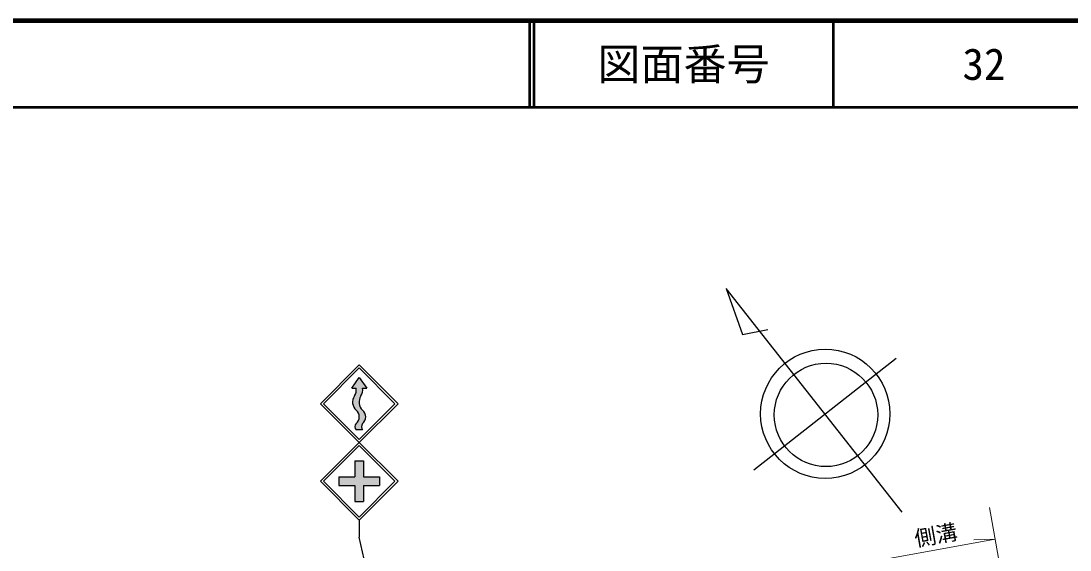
# Model space of a CAD drawing. Units: millimetres at full size, sheet at 1:1000; details may follow other scales. Extents: x 40000 to 680000, y 20000 to 380000.
# Drawn here: x 449698 to 571492, y 318611 to 380000 of the extents above; entities that cross this region are included whole.
import ezdxf
from ezdxf.enums import TextEntityAlignment as Align

# ---------------------------------------------------------------- set-up
doc = ezdxf.new("R2010")
doc.units = ezdxf.units.MM
doc.header["$LTSCALE"] = 1000
for name, color, linetype, lineweight in [('M-BMK-SRVR', 3, 'Continuous', 25), ('M-STR-HTXT', 7, 'Continuous', 13), ('M-STR-STRC', 7, 'Continuous', 25), ('M-TTL', 2, 'Continuous', 140), ('M-TTL-LINE', 7, 'Continuous', 50)]:
    doc.layers.add(name, color=color, linetype=linetype, lineweight=lineweight)
doc.layers.add('M-TTL-TXT', color=7, linetype='Continuous')
doc.styles.add('ＭＳ ゴシック', font='')
doc.styles.get('ＭＳ ゴシック').set_extended_font_data('MS Gothic')

msp = doc.modelspace()

# ---------------------------------------------------------------- hatches: boundary and pattern name
at = {"layer": 'M-STR-STRC'}
for points in [[(488975, 338637), (488100, 337387), (488600, 337387), (488608, 337341), (488614, 337294), (488618, 337248), (488621, 337201), (488621, 337154), (488620, 337107), (488617, 337060), (488612, 337014), (488605, 336967), (488597, 336921), (488586, 336875), (488574, 336830), (488560, 336785), (488545, 336741), (488527, 336698), (488508, 336655), (488487, 336613), (488465, 336572), (488441, 336531), (488415, 336492), (488412, 336487), (488385, 336444), (488359, 336400), (488336, 336354), (488313, 336308), (488293, 336261), (488275, 336213), (488258, 336165), (488244, 336115), (488231, 336066), (488220, 336016), (488212, 335965), (488205, 335914), (488200, 335863), (488198, 335812), (488197, 335761), (488198, 335709), (488202, 335658), (488207, 335607), (488214, 335557), (488224, 335506), (488235, 335456), (488248, 335407), (488263, 335358), (488281, 335309), (488300, 335262), (488320, 335215), (488343, 335169), (488368, 335124), (488394, 335080), (488422, 335037), (488451, 334995), (488482, 334954), (488515, 334915), (488549, 334877), (488585, 334840), (488600, 334826), (488629, 334802), (488658, 334777), (488685, 334751), (488712, 334725), (488737, 334697), (488762, 334668), (488785, 334638), (488807, 334607), (488827, 334575), (488847, 334543), (488865, 334510), (488882, 334476), (488898, 334442), (488912, 334407), (488924, 334371), (488936, 334335), (488946, 334299), (488954, 334262), (488961, 334225), (488967, 334187), (488971, 334150), (488974, 334112), (488975, 334074), (488975, 334037), (488973, 333999), (488970, 333961), (488965, 333924), (488959, 333886), (488951, 333850), (488942, 333813), (488931, 333777), (488919, 333741), (488906, 333705), (488891, 333671), (488875, 333636), (488858, 333603), (488839, 333570), (488819, 333538), (488798, 333507), (488775, 333476), (488752, 333447), (488727, 333418), (488701, 333391), (488674, 333364), (488646, 333339), (488617, 333315), (488600, 333301), (488585, 333280), (488572, 333259), (488559, 333237), (488547, 333214), (488536, 333191), (488525, 333168), (488516, 333144), (488508, 333120), (488500, 333096), (488494, 333071), (488489, 333046), (488484, 333021), (488481, 332996), (488478, 332970), (488477, 332945), (488476, 332920), (488477, 332894), (488478, 332869), (488481, 332843), (488484, 332818), (488489, 332793), (488494, 332768), (488501, 332743), (488508, 332719), (488517, 332695), (488526, 332671), (488536, 332648), (488547, 332625), (488559, 332602), (488572, 332580), (488586, 332559), (488600, 332539), (489350, 332539), (489336, 332559), (489322, 332579), (489310, 332600), (489298, 332621), (489287, 332642), (489277, 332664), (489268, 332687), (489259, 332710), (489252, 332733), (489245, 332756), (489240, 332780), (489235, 332803), (489231, 332827), (489228, 332852), (489227, 332876), (489226, 332900), (489226, 332924), (489227, 332948), (489229, 332973), (489232, 332997), (489235, 333021), (489240, 333045), (489246, 333068), (489253, 333091), (489260, 333114), (489269, 333137), (489278, 333160), (489288, 333182), (489299, 333203), (489311, 333224), (489324, 333245), (489337, 333265), (489350, 333283), (489380, 333307), (489409, 333333), (489437, 333360), (489463, 333387), (489489, 333416), (489514, 333446), (489537, 333477), (489559, 333508), (489580, 333541), (489599, 333574), (489617, 333608), (489634, 333643), (489650, 333678), (489664, 333714), (489677, 333750), (489688, 333787), (489698, 333824), (489706, 333862), (489713, 333900), (489718, 333938), (489722, 333976), (489724, 334015), (489725, 334053), (489724, 334092), (489722, 334130), (489718, 334169), (489713, 334207), (489706, 334245), (489698, 334282), (489688, 334320), (489677, 334357), (489665, 334393), (489651, 334429), (489635, 334464), (489619, 334499), (489600, 334533), (489581, 334566), (489560, 334599), (489538, 334630), (489515, 334661), (489491, 334691), (489465, 334720), (489438, 334747), (489411, 334774), (489382, 334800), (489352, 334824), (489349, 334827), (489313, 334863), (489278, 334900), (489245, 334939), (489213, 334979), (489183, 335021), (489154, 335063), (489127, 335107), (489102, 335152), (489079, 335197), (489057, 335244), (489038, 335291), (489020, 335339), (489004, 335388), (488990, 335437), (488978, 335487), (488968, 335537), (488960, 335588), (488953, 335639), (488949, 335690), (488947, 335741), (488947, 335792), (488949, 335844), (488953, 335895), (488959, 335946), (488967, 335996), (488977, 336047), (488989, 336096), (489003, 336146), (489018, 336195), (489036, 336243), (489055, 336290), (489077, 336337), (489100, 336382), (489125, 336427), (489152, 336471), (489162, 336487), (489188, 336527), (489212, 336567), (489235, 336608), (489256, 336650), (489275, 336693), (489293, 336736), (489309, 336780), (489323, 336825), (489335, 336870), (489346, 336916), (489354, 336962), (489361, 337008), (489366, 337055), (489370, 337102), (489371, 337149), (489371, 337195), (489369, 337242), (489365, 337289), (489359, 337336), (489351, 337382), (489350, 337387), (489850, 337387)], [(486616, 327088), (488477, 327088), (488477, 328948), (489477, 328947), (489477, 327088), (491336, 327088), (491336, 326088), (489476, 326088), (489476, 324227), (488476, 324228), (488476, 326088), (486616, 326088)]]:
    msp.add_hatch(color=256, dxfattribs=at).paths.add_polyline_path(points)

# ---------------------------------------------------------------- linework, layer by layer
at = {"layer": 'M-BMK-SRVR'}
for p, q in [((551999, 322988), (531586, 348954)), ((531586, 348954), (533486, 343615)), ((533486, 343615), (536426, 344214)), ((534783, 327898), (551292, 340877))]:
    msp.add_line(p, q, dxfattribs=at)
for centre, radius in [((543071, 334414), 7500), ((543162, 334284), 6000)]:
    msp.add_circle(centre, radius, dxfattribs=at)
at = {"layer": 'M-STR-HTXT'}
for p, q in [((563733, 314666), (562126, 323529)), ((549419, 317449), (562789, 319873)), ((562789, 319873), (560336, 319775))]:
    msp.add_line(p, q, dxfattribs=at)
at = {"layer": 'M-STR-STRC'}
for p, q in [((484476, 335588), (488976, 340088)), ((493476, 335588), (488976, 340088)), ((484829, 335588), (488976, 339735)), ((488100, 337387), (488975, 338637)), ((488975, 338637), (489850, 337387)), ((493122, 335588), (488976, 339735)), ((488100, 337387), (488600, 337387)), ((489350, 337387), (489850, 337387)), ((484476, 335588), (488976, 331088)), ((484829, 335588), (488976, 331441)), ((488976, 331441), (493122, 335588)), ((488976, 331088), (493476, 335588)), ((489350, 332539), (488600, 332539)), ((484476, 326588), (488976, 331088)), ((484829, 326588), (488976, 330734)), ((493476, 326587), (488976, 331088)), ((493122, 326587), (488976, 330734)), ((488477, 328948), (489477, 328947)), ((488477, 328948), (488477, 327088)), ((489477, 328947), (489477, 327088)), ((484476, 326588), (488976, 322087)), ((484829, 326588), (488976, 322441)), ((486616, 327088), (486616, 326088)), ((486616, 327088), (488477, 327088)), ((488976, 322441), (493122, 326587)), ((488976, 322087), (493476, 326587)), ((489477, 327088), (491336, 327088)), ((491336, 327088), (491336, 326088)), ((486616, 326088), (488476, 326088)), ((488476, 326088), (488476, 324228)), ((489476, 326088), (491336, 326088)), ((489476, 326088), (489476, 324227)), ((488476, 324228), (489476, 324227)), ((488976, 322087), (488976, 320087)), ((496749, 286318), (488976, 320087))]:
    msp.add_line(p, q, dxfattribs=at)
for centre, radius, start, end in [((487427, 337162), 1194, 325.59426, 10.8565), ((488177, 337162), 1194, 325.60114, 10.85457), ((489503, 335769), 1306, 146.61414, 226.26108), ((490252, 335769), 1305, 146.60657, 226.22181), ((488013, 334063), 962, 307.59913, 52.40087), ((488744, 334054), 981, 308.18199, 51.89869), ((489125, 332920), 649, 144.05104, 215.94576), ((489843, 332911), 618, 142.95174, 216.9996)]:
    msp.add_arc(centre, radius, start, end, dxfattribs=at)
at = {"layer": 'M-TTL'}
msp.add_line((680000, 380000), (40000, 380000), dxfattribs=at)
at = {"layer": 'M-TTL-LINE'}
for p, q in [((508747, 380000), (508747, 370000)), ((509247, 380000), (509247, 370000)), ((543997, 380000), (543997, 370000)), ((40000, 370000), (680000, 370000))]:
    msp.add_line(p, q, dxfattribs=at)

# ---------------------------------------------------------------- texts
at = {"layer": 'M-STR-HTXT', "style": 'ＭＳ ゴシック'}
msp.add_text('側溝', height=1833, rotation=10.208, dxfattribs=at).set_placement((553713, 318453), align=Align.BOTTOM_LEFT)
at = {"layer": 'M-TTL-TXT', "style": 'ＭＳ ゴシック'}
for s, p in [('図面番号', (526622, 375000)), ('32', (561497, 375000))]:
    msp.add_text(s, height=3666, dxfattribs=at).set_placement(p, align=Align.MIDDLE_CENTER)

doc.saveas('drawing.dxf')
